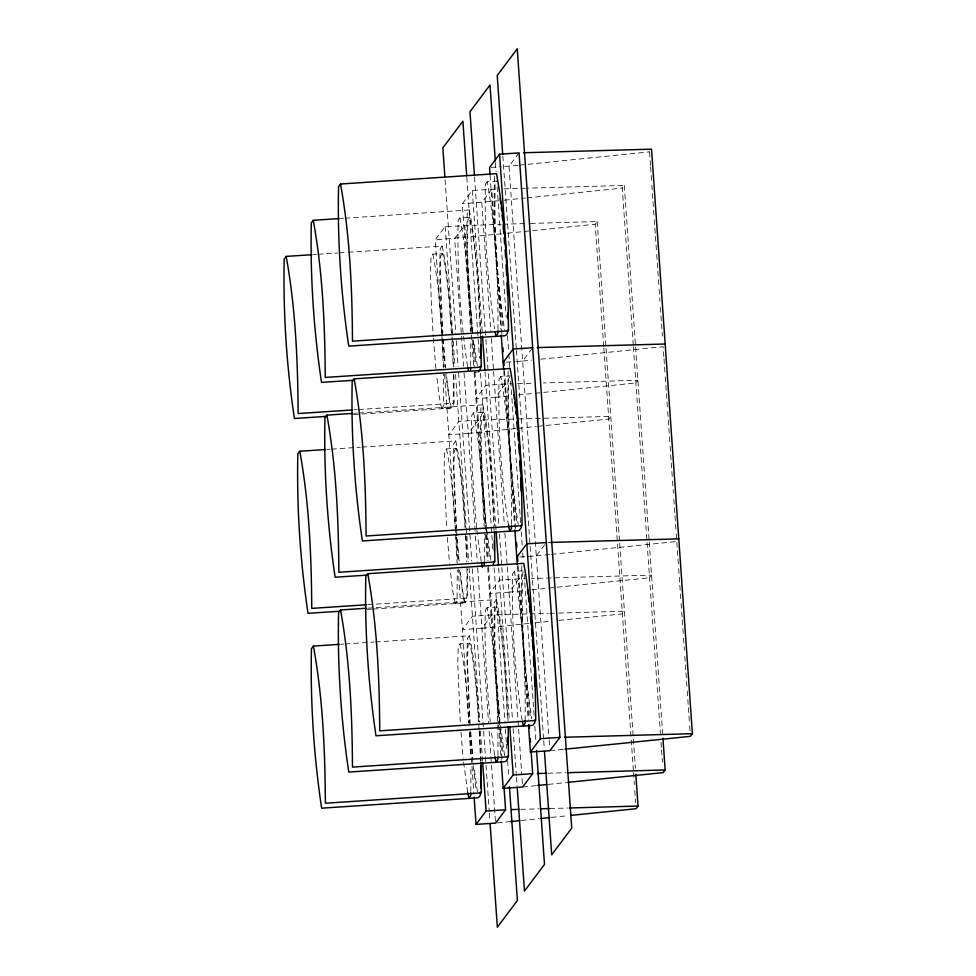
<?xml version="1.0" encoding="UTF-8"?>
<svg xmlns="http://www.w3.org/2000/svg" width="976" height="976" viewBox="0 0 976 976"><rect width="100%" height="100%" fill="white"/><g stroke="black" fill="none" stroke-linecap="round" stroke-linejoin="round"><path stroke-width="0.73" stroke-dasharray="4.88 3.66" d="M470.7 365.683L470.786 340.746M470.835 791.463L470.92 766.526M494.551 176.29C492.978 227.201 497.394 278.172 503.287 328.705M484.328 560.517L484.377 534.079M497.943 329.412C498.248 280.112 495.857 230.336 487.183 181.743L496.93 181.097L495.149 183.476C494.112 232.3 497.235 281.442 504.592 329.693M508.179 371.124C506.605 422.035 511.021 473.006 516.902 523.539M497.955 755.351C498.26 706.051 495.857 656.275 487.183 607.694L496.943 607.048C504.409 644.416 505.544 682.773 507.544 720.739M511.57 524.246C511.875 474.946 509.472 425.17 500.798 376.577L510.558 375.931M521.794 565.958C520.232 616.869 524.649 667.84 530.529 718.373M525.149 720.508C525.613 670.732 523.136 620.48 514.425 571.411L522.782 570.862M444.043 366.769L435.174 239.901L445.19 226.566L501.237 224.248M473.592 365.402L462.295 203.801L472.311 190.454L497.894 188.99M451.437 332.779C449.363 306.281 448.252 279.514 442.579 253.479L432.832 254.126L431.038 256.505L430.489 273.695L431.27 302.292L433.234 336.635M480.412 335.585C478.606 296.106 477.337 256.237 469.688 217.38L459.94 218.026L458.159 220.393C457.134 269.217 460.245 318.359 467.602 366.622M487.183 181.743L485.401 184.122C484.291 232.471 487.573 281.088 494.539 328.912M348.249 252.284L442.152 246.062L440.2 248.66C438.566 288.201 441.957 327.765 445.141 367.147M345.077 218.185L469.261 209.95L467.309 212.561C465.662 252.589 469.139 292.629 472.384 332.499M442.579 253.479L440.798 255.858L440.237 273.048L442.823 332.999M469.688 217.38L467.907 219.746C466.382 257.103 469.712 294.447 472.738 331.657M519.049 152.89L509.033 166.225L549.049 738.649M453.389 374.711L453.206 405.443L451.412 407.822L441.664 408.456L443.458 406.089L443.592 373.845M603.729 346.565L595.177 224.224L597.178 221.552L528.65 223.48M633.265 345.187L622.285 188.112L624.286 185.452L526.833 188.185M650.48 165.432L649.528 151.841L651.529 149.169M465.052 527.613C462.978 501.115 461.88 474.348 456.195 448.313L446.447 448.96L444.666 451.339L444.117 468.529L446.691 528.48M494.039 530.419C492.221 490.94 490.965 451.071 483.315 412.214L473.567 412.86L471.786 415.227C470.237 453.084 473.677 490.94 476.739 528.65M500.798 376.577L499.017 378.956C497.992 427.781 501.103 476.922 508.459 525.173M361.876 447.118L455.78 440.896L453.816 443.494L453.218 462.343L456.597 535.714M358.704 413.019L482.888 404.784L480.936 407.395C479.24 448.887 483.01 490.379 486.365 531.713M456.195 448.313L454.413 450.692L453.864 467.882L456.439 527.833M483.315 412.214L481.534 414.58C479.997 451.937 483.34 489.281 486.365 526.491M509.667 377.126L508.764 378.31C507.74 427.134 510.851 476.276 518.219 524.539M478.313 420.107L458.818 421.4L448.801 434.735L468.297 433.442L478.313 420.107L514.864 419.082M505.434 383.995L485.938 385.288L475.91 398.635L495.418 397.342L505.434 383.995L511.522 383.824M516.658 361.462L522.648 361.059L532.664 347.724M466.967 568.032L466.821 600.277L465.04 602.656L455.292 603.302L457.073 600.923L457.256 570.191M479.106 729.914C477.093 700.914 475.873 671.647 469.822 643.147L460.074 643.794L458.293 646.173L457.732 663.363L460.318 723.314M487.183 607.694L485.401 610.061C483.876 647.417 487.219 684.762 490.233 721.972M514.425 571.411L512.644 573.79C511.619 622.615 514.73 671.756 522.087 720.02M375.504 641.952L469.395 635.73L467.443 638.328L466.833 657.177L469.676 723.155M367.781 608.158L496.516 599.618L494.564 602.229C492.892 642.745 496.467 683.273 499.749 723.631M469.822 643.147L468.041 645.526L467.492 662.716L470.151 724.155M496.943 607.048L495.149 609.414C493.624 646.771 496.967 684.115 499.993 721.325M523.282 571.96L522.392 573.144C521.33 621.724 524.527 670.61 531.688 718.653M491.941 614.941L472.445 616.234L462.429 629.569L481.924 628.276L491.941 614.941L528.492 613.916M519.061 578.829L499.553 580.122L489.537 593.469L509.033 592.176L519.061 578.829L525.149 578.658M519.781 556.991L536.275 555.893L546.292 542.558M518.097 165.298L503.03 166.628M519.598 165.151L649.528 151.841M498.407 200.8L462.295 203.801M504.446 200.178L525.6 198.018M527.113 197.86L622.285 188.112M501.505 233.813L435.174 239.901M507.544 233.191L522.66 231.654M524.173 231.495L595.177 224.224M522.648 361.059L531.713 360.132M540.777 359.205L663.143 346.675L663.887 357.253M495.418 397.342L512.034 395.634M518.073 395.012L635.913 382.946L637.914 380.286L543.498 382.934M468.297 433.442L516.646 428.488M518.146 428.342L536.275 426.488M537.788 426.329L608.792 419.058L610.805 416.386L516.389 419.033M536.275 555.893L549.866 554.502M551.379 554.356L676.771 541.509M509.033 592.176L525.649 590.468M531.7 589.846L649.528 577.78L651.541 575.12L531.237 578.487M481.924 628.276L528.76 623.481M534.799 622.859L549.903 621.322M558.967 620.394L622.42 613.892L624.42 611.22L555.893 613.148M549.903 750.727L563.494 749.336M536.251 785.619L522.66 787.01L521.916 776.384M548.341 784.375L566.47 782.52M510.655 821.56L495.552 823.11L489.074 730.499M521.233 820.487L539.362 818.62M551.44 817.388L568.056 815.692M491.026 167.421L501.53 166.725M340.539 218.49L343.564 218.282M313.418 254.59L316.456 254.394M317.969 254.297L337.659 252.991M339.172 252.894L346.736 252.381M506.154 362.157L515.157 361.559M474.47 372.259L477.496 372.051M354.154 409.835L357.179 409.639M358.692 409.542L454.108 403.21L453.877 374.381M354.166 413.324L357.192 413.129M353.458 414.593L450.387 408.163L445.8 374.467M327.045 449.436L330.071 449.228M331.584 449.131L360.364 447.215M367.769 604.669L467.724 598.044L467.504 569.215M367.086 609.427L371.624 609.122M373.137 609.024L464.015 602.997L459.428 569.301M340.673 644.27L343.698 644.062M345.211 643.965L373.991 642.049M503.994 188.819L519.22 188.392M520.745 188.356L525.308 188.222M502.762 224.199L527.125 223.516M517.609 383.653L532.847 383.226M547.817 542.51L550.867 542.424M530.017 613.867L548.28 613.355M549.805 613.318L554.38 613.184M547.902 773.236L566.178 772.724M520.794 809.348L539.069 808.836M549.732 808.531L567.995 808.018M469.261 209.95C477.484 251.149 478.74 293.434 480.912 335.293M459.94 218.026C467.419 255.395 468.541 293.752 470.542 331.718M477.349 365.976L473.75 340.709M482.888 404.784C490.782 443.031 491.697 482.315 494.283 521.172L494.405 525.649M442.152 246.062C448.484 275.366 449.765 305.512 451.998 335.341M473.567 412.86C481.046 450.229 482.168 488.586 484.169 526.552M432.832 254.126C440.298 291.495 441.433 329.851 443.433 367.83M490.83 560.09L486.487 528.004M496.516 599.618C504.409 637.865 505.312 677.149 507.91 716.006L508.032 720.483M451.412 407.822L448.765 394.902L446.276 373.796M481.229 561.456L477.63 536.19M455.78 440.896C461.977 469.212 463.161 498.346 465.442 527.162M441.664 408.456L439.005 395.548L436.711 375.943M446.447 448.96C452.339 476.471 453.547 504.738 455.56 532.737M504.604 755.644L500.115 722.838M465.04 602.656L462.38 589.736L460.086 570.143M494.551 754.851L491.074 729.511M469.395 635.73C475.593 664.046 476.776 693.18 479.07 721.996M455.292 603.302L452.632 590.382L450.156 569.276M460.074 643.794C465.759 669.829 466.857 696.596 468.931 723.094L458.195 569.154M477.484 791.743L473.885 766.477M467.736 792.39L463.246 759.584M473.092 339.831L476.044 364.975M486.719 534.665L489.671 559.809M476.922 530.151L477.447 534.677M500.334 729.499L503.287 754.643M473.226 765.611L476.178 790.755M443.238 339.014L445.629 367.757M456.609 530.822L459.245 562.591M456.707 537.166L458.769 561.981M470.737 731.707L472.872 757.425M470.334 732L472.884 762.659M433.368 338.147L436.004 369.916M447.362 537.52L449.497 563.237M460.989 732.354L463.124 758.071M650.577 166.945L651.748 183.561M651.846 185.074L652.907 200.178M653.005 201.69L654.176 218.295M654.274 219.807L655.335 234.911M655.445 236.424L656.604 253.04M656.702 254.541L657.763 269.644M657.873 271.157L659.032 287.774M659.142 289.286L659.983 301.364M660.398 307.403L661.46 322.507M661.569 324.02L662.411 336.11M663.997 358.765L665.156 375.37M665.266 376.882L666.315 391.986M666.425 393.499L667.584 410.115M667.694 411.628L668.743 426.732M668.853 428.232L670.012 444.849M670.122 446.361L671.171 461.465M671.281 462.978L672.44 479.582M672.549 481.095L673.391 493.185M673.818 499.224L674.867 514.328M674.977 515.84L676.136 532.445M676.246 533.957L677.295 549.061M677.405 550.574L678.564 567.19M678.674 568.703L679.735 583.807M679.833 585.307L680.992 601.924M681.102 603.436L682.163 618.54M682.261 620.053L683.432 636.669M683.529 638.17L684.383 650.26M684.798 656.299L685.86 671.403M685.957 672.915L687.128 689.52M687.226 691.032L688.287 706.136M688.385 707.649L689.556 724.265M689.654 725.778L690.288 734.83M624.286 185.452L635.486 345.541M635.596 347.053L649.113 540.375M649.211 541.887L662.631 733.708M633.375 346.7L660.41 733.354M661.045 742.407L661.472 748.458M661.569 749.958L662.423 762.049M597.178 221.552L605.937 346.907M606.047 348.42L619.565 541.753M619.675 543.254L635.413 768.295M603.827 348.066L633.4 770.967M633.509 772.48L634.351 784.558M634.778 790.597L635.62 802.687M549.159 740.101L549.586 746.201M502.835 156.001L516.328 348.932M516.438 350.457L543.632 739.369M543.73 740.882L544.266 748.482M495.418 162.553L496.064 171.666M497.126 186.855L506.263 317.505M507.532 335.732L508.703 352.446M508.813 353.971L509.765 367.635M510.716 381.311L520.598 522.599M521.233 531.713L522.197 545.389M522.721 552.977L523.258 560.578M524.21 574.242L534.299 718.568M534.836 726.168L535.787 739.832M501.945 334.158L491.806 189.161L481.79 202.508L490.769 330.876M504.482 370.404L515.584 529.236M518.134 565.677L528.882 719.288M490.062 175.07L500.834 329.132M503.787 371.417L514.669 526.979M517.414 566.251L528.077 718.8M491.294 338.428L493.514 370.148M493.612 371.661L504.299 524.356M504.921 533.262L521.818 774.92M474.531 177.083L485.792 338.111M485.902 339.636L498.968 526.491M499.505 534.092L501.725 565.995M501.835 567.507L512.461 719.422M513.095 728.547L516.389 775.639M516.499 777.152L517.134 786.266M472.311 190.454L482.449 335.451M484.987 371.697L496.076 530.285M498.712 568.044L509.277 719.068M466.821 177.388L479.46 358.168M480.521 373.357L491.148 525.283M491.257 526.796L492.843 549.586M494.124 567.812L504.848 721.252M505.385 728.852L506.337 742.516M506.446 744.041L506.764 748.604M507.618 760.755L508.777 777.457M472.189 332.499L464.698 225.273L454.67 238.608L463.588 366.134M472.726 340.051L474.568 366.464M474.934 371.771L486.243 533.457M486.341 534.885L488.134 560.566M488.561 566.605L502.079 759.926M474.116 372.954L484.779 525.503M485.414 534.555L487.219 560.236M487.744 567.788L498.626 723.35M498.724 724.863L501.152 759.596M464.076 373.027L475.373 534.653M475.483 536.141L477.276 561.822M477.703 567.861L488.537 722.911M445.08 179.767L455.816 333.206M456.341 340.795L458.147 366.622M458.574 372.698L471.75 561.078M472.274 568.679L483.535 729.706M483.645 731.231L489.281 811.739M489.379 813.264L489.915 820.853M445.19 226.566L452.693 333.792M453.218 341.344L455.011 367.025M455.548 374.577L466.735 534.665M466.845 536.178L468.639 561.859M469.066 567.898L479.838 721.947M480.473 731.012L482.583 761.219M444.58 374.32L455.877 535.934M455.987 537.434L457.781 563.115M469.602 732.268L473.933 794.196M479.582 731.036L481.046 761.073M479.192 731.402L480.546 761.365M465.967 536.202L467.297 561.761M465.479 535.08L466.809 562.017M452.083 336.842L453.669 366.927M451.949 341.734L453.181 367.183M469.444 732.049L470.676 757.498M455.646 534.226L457.049 562.664"/><path stroke-width="1.46" d="M470.566 369.977L470.664 367.11M480.412 366.464L480.314 369.331L478.533 371.71M480.68 357.875L480.668 344.626M470.798 792.89L470.7 795.757L468.919 798.136L467.736 792.39M484.194 564.811L484.279 561.944M480.546 792.244L480.448 795.111L478.667 797.49M480.68 787.949L480.68 765.879M497.894 330.84L497.809 333.707L496.028 336.086L495.137 331.779M494.027 561.298L493.051 565.36M494.356 551.281L494.332 540.96M507.642 330.193L507.557 333.06L505.775 335.439M508.02 318.737L508.032 312.857M497.906 756.778L497.809 759.645L496.028 762.024L494.844 756.29M511.522 525.674L511.424 528.541L509.643 530.92L508.459 525.173M507.654 756.144L507.569 758.999L505.775 761.378M508.02 744.676L507.996 737.295M521.269 525.027L521.184 527.894L519.391 530.273M525.149 720.508L525.051 723.375L523.27 725.754L522.38 721.447M534.897 719.861L534.799 722.728L533.018 725.107M311.905 254.699L286.163 256.407L284.211 259.006C283.04 312.259 286.541 365.841 294.398 418.509L326.204 416.398M339.026 218.587L313.272 220.295L311.32 222.894C310.148 276.159 313.662 329.729 321.507 382.397L353.312 380.286M340.514 184.025C349.92 235.728 352.177 288.701 352.47 341.173L508.459 330.827C508.167 278.355 505.91 225.383 496.503 173.679L340.514 184.025L338.562 186.623C337.391 239.876 340.892 293.459 348.749 346.126L504.738 335.781M528.504 724.839L530.395 752.02L549.903 750.727L559.919 737.392L519.049 152.89L499.553 154.184L489.525 167.518L489.952 173.569M325.533 449.533L299.791 451.241L297.826 453.84C296.667 507.093 300.169 560.675 308.026 613.343L339.819 611.232M352.641 413.421L326.899 415.129L324.947 417.74C323.776 470.993 327.277 524.563 335.134 577.231L366.939 575.12M354.142 378.859C363.548 430.562 365.805 483.535 366.085 536.007L522.075 525.661C521.794 473.189 519.537 420.217 510.131 368.513L354.142 378.859L352.19 381.457C351.018 434.71 354.52 488.293 362.377 540.96L518.366 530.615M503.152 362.352L513.169 349.018L532.664 347.724M339.16 644.367L313.406 646.075L311.454 648.674C310.283 701.927 313.796 755.509 321.641 808.177L477.63 797.831M366.268 608.255L340.526 609.963L338.574 612.574C337.403 665.827 340.905 719.397 348.761 772.065L504.751 761.719M367.769 573.693C377.175 625.396 379.432 678.369 379.713 730.841L535.702 720.495C535.421 668.023 533.164 615.051 523.746 563.347L367.769 573.693L365.805 576.291C364.634 629.557 368.147 683.127 376.004 735.794L531.993 725.449M516.78 557.186L526.796 543.852L546.292 542.558M503.97 786.998L505.568 809.775L495.552 823.11L476.044 824.403L486.072 811.068L482.693 762.732M531.09 750.886L532.676 773.663L522.66 787.01L503.165 788.303L513.181 774.956L509.801 726.62M530.395 752.02L540.423 738.686L499.553 154.184M635.827 774.334L638.048 806.054L636.047 808.726L571.082 815.375M662.948 738.234L665.156 769.954L663.155 772.614L567.983 782.362M523.612 152.756L651.529 149.169L692.399 733.684L690.398 736.343L565.006 749.19M537.764 785.46L546.828 784.533M510.655 821.56L519.72 820.633M540.863 818.474L549.927 817.546M352.629 409.944L298.119 413.556C297.826 361.083 295.569 308.099 286.163 256.407M366.256 604.778L311.734 608.39C311.454 555.917 309.197 502.933 299.791 451.241M540.423 738.686L559.919 737.392M513.181 774.956L532.676 773.663M486.072 811.068L505.568 809.775M537.239 347.59L665.156 344.003M550.867 542.424L678.771 538.85M564.482 737.258L692.399 733.684M537.251 773.541L546.389 773.285M567.703 772.687L665.156 769.954M511.656 809.604L519.269 809.385M540.594 808.787L549.732 808.531M569.52 807.982L638.048 806.054M467.894 368.05L468.492 370.917M481.522 562.884L482.412 567.19M313.272 220.295C322.678 271.999 324.947 324.971 325.228 377.444L481.217 367.11L480.948 336.781M326.899 415.129C336.305 466.833 338.562 519.805 338.855 572.278L494.844 561.944L494.576 531.615M340.526 609.963C349.933 661.667 352.19 714.639 352.47 767.112L508.459 756.778L508.191 726.449M313.406 646.075C322.812 697.767 325.081 750.751 325.362 803.224L481.351 792.878L481.083 762.561M500.115 198.531L500.651 203.057M501.176 207.583L501.53 210.596M502.067 215.123L502.591 219.649M513.925 394.877L514.45 399.404M514.803 402.417L515.34 406.943M515.865 411.469L516.219 414.483M527.54 589.711L528.077 594.238M528.431 597.251L528.955 601.777M529.492 606.303L530.09 612.342M503.104 225.7L503.726 233.264M504.104 237.802L504.604 243.854M505.104 249.905L505.617 257.408M516.853 422.047L517.475 429.611M517.731 432.636L518.354 440.2M518.732 444.739L519.33 453.742M530.468 616.881L531.103 624.445M531.481 628.983L532.103 636.547M532.359 639.573L533.03 650.065M502.725 154.476L497.211 75.481L517.243 48.8L571.741 828.136L551.696 854.817L544.474 751.52M495.32 161.028L490.001 85.071L469.968 111.752L474.434 175.558M536.532 750.471L544.498 864.407L524.466 891.088L517.243 787.791M502.896 347.749L503.165 351.604M503.848 361.34L504.116 365.268M516.524 542.583L516.841 547.109M517.475 556.174L517.817 561.115M529.285 725.083L529.517 728.352M530.236 738.747L530.456 741.943M501.249 335.171L503.677 369.904M514.877 530.005L517.304 564.738M482.559 336.952L484.877 370.185M496.174 531.786L498.504 565.019M466.711 175.875L462.892 121.183L442.848 147.864L444.873 176.729M509.423 786.583L517.39 900.519L497.345 927.2L490.123 823.89M501.261 761.109L503.165 788.303M474.141 797.221L476.044 824.403M533.372 656.043L533.97 666.486M534.397 673.952L534.824 685.969M519.757 461.209L520.354 471.652M520.696 477.63L521.196 491.135M506.044 264.874L506.642 275.33M507.069 282.796L507.532 294.801"/></g></svg>
